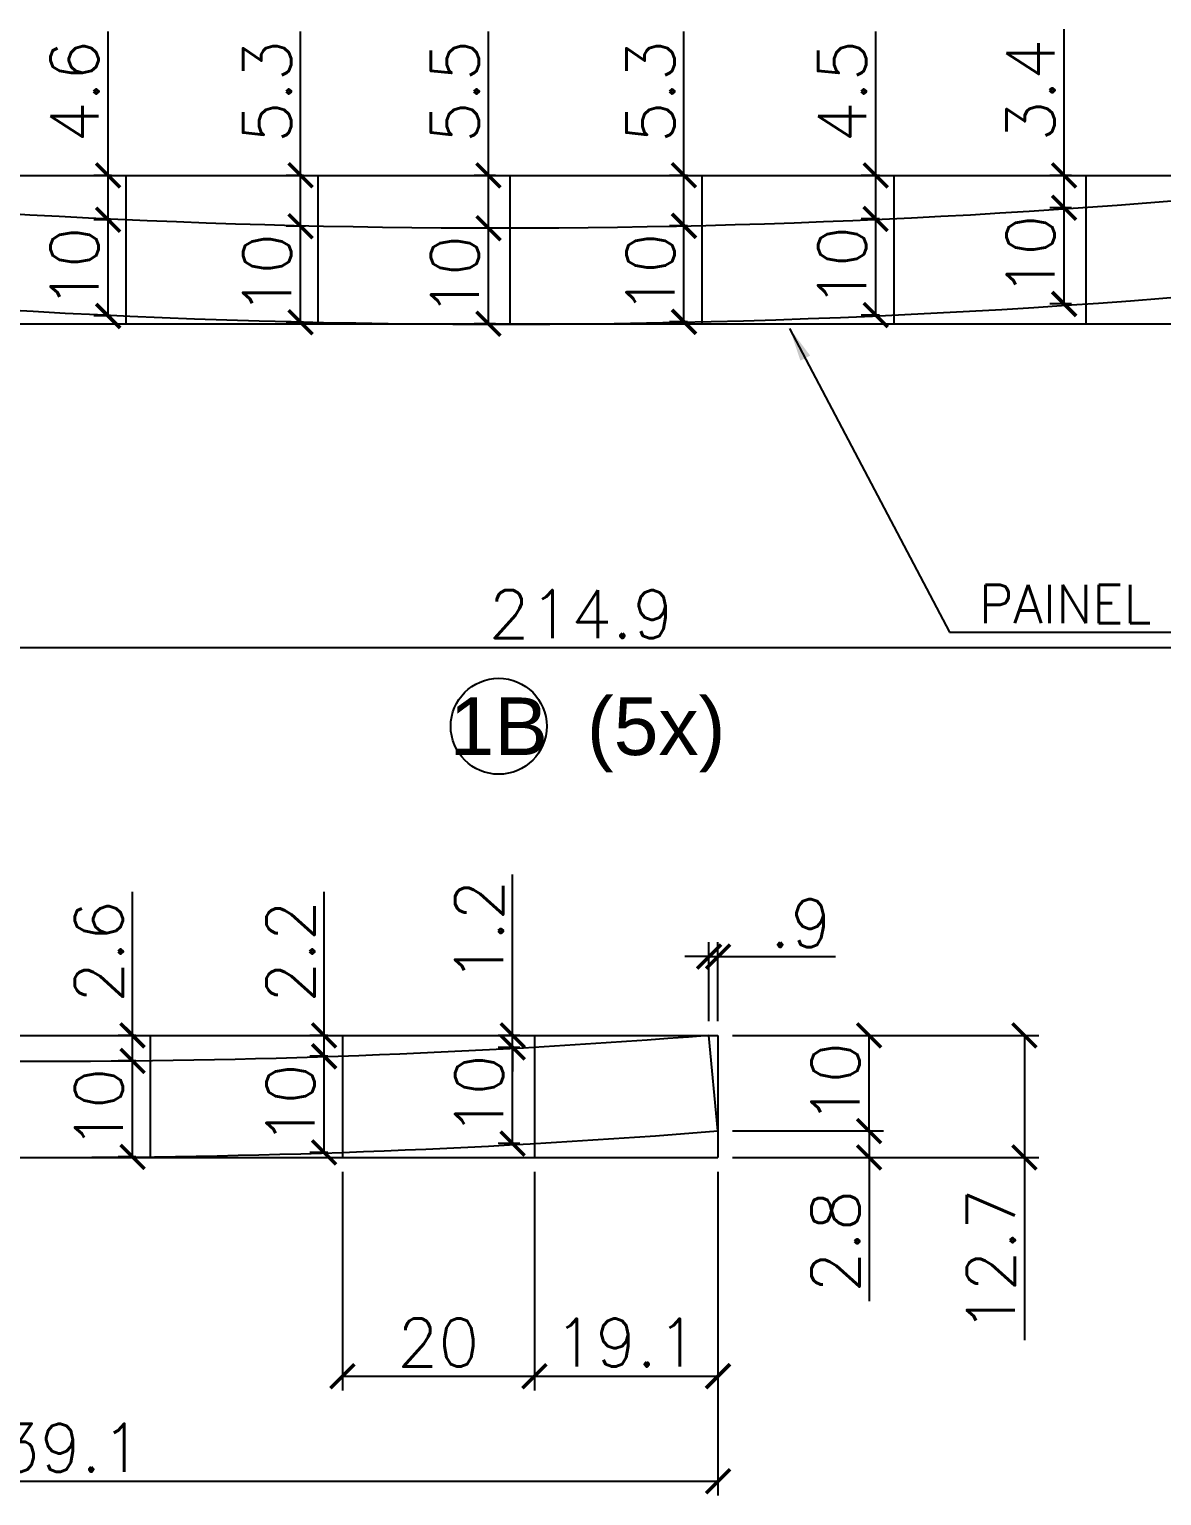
# Model space of a CAD drawing. Extents: x 3309 to 9563, y -2522 to 14608.
# Drawn here: x 3979.8 to 4215.7, y 5944.5 to 6250.1 of the extents above; entities that cross this region are included whole.
import ezdxf
from ezdxf.enums import TextEntityAlignment as Align

# ---------------------------------------------------------------- set-up
doc = ezdxf.new("R2010")
doc.units = 0
doc.header["$PDMODE"] = 35
doc.header["$PDSIZE"] = -10
doc.layers.add('COTA', color=241, linetype='Continuous')
doc.layers.add('Romaneio', color=10, linetype='Continuous')
doc.styles.add('ARIAL', font='arial.ttf')
doc.styles.add('COTA TECNICA', font='techl___.ttf', dxfattribs={"height": 10})
doc.styles.add('Romans', font='romans.shx')
doc.dimstyles.new('Cota Seção (2x)', dxfattribs={"dimtxt": 10, "dimasz": 5, "dimexe": 3, "dimexo": 3, "dimgap": 2, "dimtad": 3, "dimdec": 1, "dimlfac": 0.5, "dimzin": 12, "dimdsep": 46, "dimtxsty": 'Romans', "dimblk": 'ARCHTICK', "dimcen": 0, "dimclrd": 4, "dimclre": 4, "dimclrt": 1, "dimadec": 1, "dimazin": 3, "dimtfac": 1, "dimtdec": 1, "dimtmove": 0, "dimatfit": 3, "dimldrblk": 'OBLIQUE', "dimfxl": 1, "dimtolj": 1, "dimtzin": 12, "dimarcsym": 0})
doc.dimstyles.new('PAINEL', dxfattribs={"dimtxt": 10, "dimasz": 3, "dimexe": 3, "dimexo": 3, "dimgap": 3, "dimtad": 1, "dimdec": 1, "dimzin": 12, "dimdsep": 46, "dimtxsty": 'COTA TECNICA', "dimblk1": 'OBLIQUE', "dimblk2": 'OBLIQUE', "dimsah": 1, "dimcen": 0.9, "dimclrd": 4, "dimclre": 4, "dimclrt": 240, "dimadec": 1, "dimazin": 3, "dimtfac": 1, "dimtdec": 1, "dimtmove": 0, "dimatfit": 3, "dimfxl": 1, "dimtolj": 1, "dimtzin": 12, "dimarcsym": 0})

# ---------------------------------------------------------------- blocks, each defined once
blk = doc.blocks.new('_ArchTick')
at = {"color": 0, "linetype": 'ByBlock', "const_width": 0.15}
blk.add_lwpolyline([(-0.5, -0.5), (0.5, 0.5)], dxfattribs=at)
blk = doc.blocks.new('*D3242')
at = {"layer": 'COTA', "color": 4, "lineweight": -2, "transparency": 16777216}
for p, q in [((3879.93, 6185.71), (3879.93, 6118.23)), ((4309.65, 6185.71), (4309.65, 6118.23)), ((3879.93, 6121.23), (4309.65, 6121.23))]:
    blk.add_line(p, q, dxfattribs=at)
at = {"layer": 'Defpoints', "color": 0, "transparency": 16777216}
for p in [(3879.93, 6188.71), (4309.65, 6188.71), (4309.65, 6121.23)]:
    blk.add_point(p, dxfattribs=at)
at = {"layer": 'COTA', "color": 4, "lineweight": -2, "transparency": 16777216, "xscale": 5, "yscale": 5, "zscale": 5, "rotation": 180}
blk.add_blockref('_ArchTick', (3879.93, 6121.23), dxfattribs=at)
at = {"layer": 'COTA', "color": 4, "lineweight": -2, "transparency": 16777216, "xscale": 5, "yscale": 5, "zscale": 5}
blk.add_blockref('_ArchTick', (4309.65, 6121.23), dxfattribs=at)
at = {"layer": 'COTA', "color": 1, "transparency": 16777216, "insert": (4094.79, 6128.23), "char_height": 10, "attachment_point": 5, "style": 'Romans'}
blk.add_mtext('\\A1;214.9', dxfattribs=at)
blk = doc.blocks.new('_Oblique')
at = {"color": 0, "linetype": 'ByBlock', "lineweight": -2}
blk.add_line((-0.5, -0.5), (0.5, 0.5), dxfattribs=at)
blk = doc.blocks.new('*D3254')
at = {"layer": 'COTA', "color": 4, "lineweight": -2, "transparency": 16777216}
for p, q in [((3996.93, 6210.37), (3993.24, 6210.37)), ((3996.24, 6190.35), (3996.24, 6210.37)), ((3996.93, 6190.35), (3993.24, 6190.35))]:
    blk.add_line(p, q, dxfattribs=at)
at = {"layer": 'Defpoints', "color": 0, "transparency": 16777216}
for p in [(3996.24, 6210.37), (3999.93, 6210.37), (3999.93, 6190.35)]:
    blk.add_point(p, dxfattribs=at)
at = {"layer": 'COTA', "color": 4, "lineweight": -2, "transparency": 16777216, "xscale": 5, "yscale": 5, "zscale": 5}
for p, rotation in [((3996.24, 6210.37), 90), ((3996.24, 6190.35), 270)]:
    blk.add_blockref('_ArchTick', p, dxfattribs=dict(at, rotation=rotation))
at = {"layer": 'COTA', "color": 1, "transparency": 16777216, "insert": (3989.24, 6200.36), "char_height": 10, "attachment_point": 5, "rotation": 90, "style": 'Romans'}
blk.add_mtext('\\A1;10', dxfattribs=at)
blk = doc.blocks.new('*D3255')
at = {"layer": 'COTA', "color": 4, "lineweight": -2, "transparency": 16777216}
for p, q in [((3996.24, 6219.64), (3996.24, 6249.6)), ((3996.93, 6219.64), (3993.24, 6219.64)), ((3996.24, 6210.37), (3996.24, 6219.64)), ((3996.93, 6210.37), (3993.24, 6210.37))]:
    blk.add_line(p, q, dxfattribs=at)
at = {"layer": 'Defpoints', "color": 0, "transparency": 16777216}
for p in [(3996.24, 6219.64), (3999.93, 6219.64), (3999.93, 6210.37)]:
    blk.add_point(p, dxfattribs=at)
at = {"layer": 'COTA', "color": 4, "lineweight": -2, "transparency": 16777216, "xscale": 5, "yscale": 5, "zscale": 5}
for p, rotation in [((3996.24, 6219.64), 90), ((3996.24, 6210.37), 270)]:
    blk.add_blockref('_ArchTick', p, dxfattribs=dict(at, rotation=rotation))
at = {"layer": 'COTA', "color": 1, "transparency": 16777216, "insert": (3989.24, 6237.12), "char_height": 10, "attachment_point": 5, "rotation": 90, "style": 'Romans'}
blk.add_mtext('\\A1;4.6', dxfattribs=at)
blk = doc.blocks.new('*D3256')
at = {"layer": 'COTA', "color": 4, "lineweight": -2, "transparency": 16777216}
for p, q in [((4037.36, 6209.03), (4033.34, 6209.03)), ((4036.34, 6189.03), (4036.34, 6209.03)), ((4036.93, 6189.03), (4033.34, 6189.03))]:
    blk.add_line(p, q, dxfattribs=at)
at = {"layer": 'Defpoints', "color": 0, "transparency": 16777216}
for p in [(4036.34, 6209.03), (4040.36, 6209.03), (4039.93, 6189.03)]:
    blk.add_point(p, dxfattribs=at)
at = {"layer": 'COTA', "color": 4, "lineweight": -2, "transparency": 16777216, "xscale": 5, "yscale": 5, "zscale": 5}
for p, rotation in [((4036.34, 6209.03), 90), ((4036.34, 6189.03), 270)]:
    blk.add_blockref('_ArchTick', p, dxfattribs=dict(at, rotation=rotation))
at = {"layer": 'COTA', "color": 1, "transparency": 16777216, "insert": (4029.34, 6199.03), "char_height": 10, "attachment_point": 5, "rotation": 90, "style": 'Romans'}
blk.add_mtext('\\A1;10', dxfattribs=at)
blk = doc.blocks.new('*D3257')
at = {"layer": 'COTA', "color": 4, "lineweight": -2, "transparency": 16777216}
for p, q in [((4036.34, 6219.64), (4036.34, 6249.6)), ((4036.93, 6219.64), (4033.34, 6219.64)), ((4036.34, 6209.03), (4036.34, 6219.64)), ((4036.93, 6209.03), (4033.34, 6209.03))]:
    blk.add_line(p, q, dxfattribs=at)
at = {"layer": 'Defpoints', "color": 0, "transparency": 16777216}
for p in [(4036.34, 6219.64), (4039.93, 6219.64), (4039.93, 6209.03)]:
    blk.add_point(p, dxfattribs=at)
at = {"layer": 'COTA', "color": 4, "lineweight": -2, "transparency": 16777216, "xscale": 5, "yscale": 5, "zscale": 5}
for p, rotation in [((4036.34, 6219.64), 90), ((4036.34, 6209.03), 270)]:
    blk.add_blockref('_ArchTick', p, dxfattribs=dict(at, rotation=rotation))
at = {"layer": 'COTA', "color": 1, "transparency": 16777216, "insert": (4029.34, 6237.12), "char_height": 10, "attachment_point": 5, "rotation": 90, "style": 'Romans'}
blk.add_mtext('\\A1;5.3', dxfattribs=at)
blk = doc.blocks.new('*D3258')
at = {"layer": 'COTA', "color": 4, "lineweight": -2, "transparency": 16777216}
for p, q in [((4076.93, 6208.63), (4072.47, 6208.63)), ((4075.47, 6188.71), (4075.47, 6208.63)), ((4076.93, 6188.71), (4072.47, 6188.71))]:
    blk.add_line(p, q, dxfattribs=at)
at = {"layer": 'Defpoints', "color": 0, "transparency": 16777216}
for p in [(4075.47, 6208.63), (4079.93, 6208.63), (4079.93, 6188.71)]:
    blk.add_point(p, dxfattribs=at)
at = {"layer": 'COTA', "color": 4, "lineweight": -2, "transparency": 16777216, "xscale": 5, "yscale": 5, "zscale": 5}
for p, rotation in [((4075.47, 6208.63), 90), ((4075.47, 6188.71), 270)]:
    blk.add_blockref('_ArchTick', p, dxfattribs=dict(at, rotation=rotation))
at = {"layer": 'COTA', "color": 1, "transparency": 16777216, "insert": (4068.47, 6198.67), "char_height": 10, "attachment_point": 5, "rotation": 90, "style": 'Romans'}
blk.add_mtext('\\A1;10', dxfattribs=at)
blk = doc.blocks.new('*D3259')
at = {"layer": 'COTA', "color": 4, "lineweight": -2, "transparency": 16777216}
for p, q in [((4075.47, 6219.64), (4075.47, 6249.6)), ((4076.93, 6219.64), (4072.47, 6219.64)), ((4075.47, 6208.63), (4075.47, 6219.64)), ((4076.93, 6208.63), (4072.47, 6208.63))]:
    blk.add_line(p, q, dxfattribs=at)
at = {"layer": 'Defpoints', "color": 0, "transparency": 16777216}
for p in [(4075.47, 6219.64), (4079.93, 6219.64), (4079.93, 6208.63)]:
    blk.add_point(p, dxfattribs=at)
at = {"layer": 'COTA', "color": 4, "lineweight": -2, "transparency": 16777216, "xscale": 5, "yscale": 5, "zscale": 5}
for p, rotation in [((4075.47, 6219.64), 90), ((4075.47, 6208.63), 270)]:
    blk.add_blockref('_ArchTick', p, dxfattribs=dict(at, rotation=rotation))
at = {"layer": 'COTA', "color": 1, "transparency": 16777216, "insert": (4068.47, 6237.12), "char_height": 10, "attachment_point": 5, "rotation": 90, "style": 'Romans'}
blk.add_mtext('\\A1;5.5', dxfattribs=at)
blk = doc.blocks.new('*D3260')
at = {"layer": 'COTA', "color": 4, "lineweight": -2, "transparency": 16777216}
for p, q in [((4116.93, 6209.13), (4113.19, 6209.13)), ((4116.19, 6189.13), (4116.19, 6209.13)), ((4116.93, 6189.13), (4113.19, 6189.13))]:
    blk.add_line(p, q, dxfattribs=at)
at = {"layer": 'Defpoints', "color": 0, "transparency": 16777216}
for p in [(4116.19, 6209.13), (4119.93, 6209.13), (4119.93, 6189.13)]:
    blk.add_point(p, dxfattribs=at)
at = {"layer": 'COTA', "color": 4, "lineweight": -2, "transparency": 16777216, "xscale": 5, "yscale": 5, "zscale": 5}
for p, rotation in [((4116.19, 6209.13), 90), ((4116.19, 6189.13), 270)]:
    blk.add_blockref('_ArchTick', p, dxfattribs=dict(at, rotation=rotation))
at = {"layer": 'COTA', "color": 1, "transparency": 16777216, "insert": (4109.19, 6199.13), "char_height": 10, "attachment_point": 5, "rotation": 90, "style": 'Romans'}
blk.add_mtext('\\A1;10', dxfattribs=at)
blk = doc.blocks.new('*D3261')
at = {"layer": 'COTA', "color": 4, "lineweight": -2, "transparency": 16777216}
for p, q in [((4116.19, 6219.64), (4116.19, 6249.6)), ((4116.93, 6219.64), (4113.19, 6219.64)), ((4116.19, 6209.13), (4116.19, 6219.64)), ((4116.93, 6209.13), (4113.19, 6209.13))]:
    blk.add_line(p, q, dxfattribs=at)
at = {"layer": 'Defpoints', "color": 0, "transparency": 16777216}
for p in [(4116.19, 6219.64), (4119.93, 6219.64), (4119.93, 6209.13)]:
    blk.add_point(p, dxfattribs=at)
at = {"layer": 'COTA', "color": 4, "lineweight": -2, "transparency": 16777216, "xscale": 5, "yscale": 5, "zscale": 5}
for p, rotation in [((4116.19, 6219.64), 90), ((4116.19, 6209.13), 270)]:
    blk.add_blockref('_ArchTick', p, dxfattribs=dict(at, rotation=rotation))
at = {"layer": 'COTA', "color": 1, "transparency": 16777216, "insert": (4109.19, 6237.12), "char_height": 10, "attachment_point": 5, "rotation": 90, "style": 'Romans'}
blk.add_mtext('\\A1;5.3', dxfattribs=at)
blk = doc.blocks.new('*D3262')
at = {"layer": 'COTA', "color": 4, "lineweight": -2, "transparency": 16777216}
for p, q in [((4156.93, 6210.56), (4153.13, 6210.56)), ((4156.13, 6190.54), (4156.13, 6210.56)), ((4156.93, 6190.54), (4153.13, 6190.54))]:
    blk.add_line(p, q, dxfattribs=at)
at = {"layer": 'Defpoints', "color": 0, "transparency": 16777216}
for p in [(4156.13, 6210.56), (4159.93, 6210.56), (4159.93, 6190.54)]:
    blk.add_point(p, dxfattribs=at)
at = {"layer": 'COTA', "color": 4, "lineweight": -2, "transparency": 16777216, "xscale": 5, "yscale": 5, "zscale": 5}
for p, rotation in [((4156.13, 6210.56), 90), ((4156.13, 6190.54), 270)]:
    blk.add_blockref('_ArchTick', p, dxfattribs=dict(at, rotation=rotation))
at = {"layer": 'COTA', "color": 1, "transparency": 16777216, "insert": (4149.13, 6200.55), "char_height": 10, "attachment_point": 5, "rotation": 90, "style": 'Romans'}
blk.add_mtext('\\A1;10', dxfattribs=at)
blk = doc.blocks.new('*D3263')
at = {"layer": 'COTA', "color": 4, "lineweight": -2, "transparency": 16777216}
for p, q in [((4156.13, 6219.64), (4156.13, 6249.6)), ((4156.93, 6219.64), (4153.13, 6219.64)), ((4156.13, 6210.56), (4156.13, 6219.64)), ((4156.93, 6210.56), (4153.13, 6210.56))]:
    blk.add_line(p, q, dxfattribs=at)
at = {"layer": 'Defpoints', "color": 0, "transparency": 16777216}
for p in [(4156.13, 6219.64), (4159.93, 6219.64), (4159.93, 6210.56)]:
    blk.add_point(p, dxfattribs=at)
at = {"layer": 'COTA', "color": 4, "lineweight": -2, "transparency": 16777216, "xscale": 5, "yscale": 5, "zscale": 5}
for p, rotation in [((4156.13, 6219.64), 90), ((4156.13, 6210.56), 270)]:
    blk.add_blockref('_ArchTick', p, dxfattribs=dict(at, rotation=rotation))
at = {"layer": 'COTA', "color": 1, "transparency": 16777216, "insert": (4149.13, 6237.12), "char_height": 10, "attachment_point": 5, "rotation": 90, "style": 'Romans'}
blk.add_mtext('\\A1;4.5', dxfattribs=at)
blk = doc.blocks.new('*D3264')
at = {"layer": 'COTA', "color": 4, "lineweight": -2, "transparency": 16777216}
for p, q in [((4196.93, 6212.9), (4192.38, 6212.9)), ((4195.38, 6192.85), (4195.38, 6212.9)), ((4196.93, 6192.85), (4192.38, 6192.85))]:
    blk.add_line(p, q, dxfattribs=at)
at = {"layer": 'Defpoints', "color": 0, "transparency": 16777216}
for p in [(4195.38, 6212.9), (4199.93, 6212.9), (4199.93, 6192.85)]:
    blk.add_point(p, dxfattribs=at)
at = {"layer": 'COTA', "color": 4, "lineweight": -2, "transparency": 16777216, "xscale": 5, "yscale": 5, "zscale": 5}
for p, rotation in [((4195.38, 6212.9), 90), ((4195.38, 6192.85), 270)]:
    blk.add_blockref('_ArchTick', p, dxfattribs=dict(at, rotation=rotation))
at = {"layer": 'COTA', "color": 1, "transparency": 16777216, "insert": (4188.38, 6202.88), "char_height": 10, "attachment_point": 5, "rotation": 90, "style": 'Romans'}
blk.add_mtext('\\A1;10', dxfattribs=at)
blk = doc.blocks.new('*D3265')
at = {"layer": 'COTA', "color": 4, "lineweight": -2, "transparency": 16777216}
for p, q in [((4195.38, 6219.64), (4195.38, 6250.07)), ((4196.93, 6219.64), (4192.38, 6219.64)), ((4195.38, 6212.9), (4195.38, 6219.64)), ((4196.93, 6212.9), (4192.38, 6212.9))]:
    blk.add_line(p, q, dxfattribs=at)
at = {"layer": 'Defpoints', "color": 0, "transparency": 16777216}
for p in [(4195.38, 6219.64), (4199.93, 6219.64), (4199.93, 6212.9)]:
    blk.add_point(p, dxfattribs=at)
at = {"layer": 'COTA', "color": 4, "lineweight": -2, "transparency": 16777216, "xscale": 5, "yscale": 5, "zscale": 5}
for p, rotation in [((4195.38, 6219.64), 90), ((4195.38, 6212.9), 270)]:
    blk.add_blockref('_ArchTick', p, dxfattribs=dict(at, rotation=rotation))
at = {"layer": 'COTA', "color": 1, "transparency": 16777216, "insert": (4188.38, 6237.36), "char_height": 10, "attachment_point": 5, "rotation": 90, "style": 'Romans'}
blk.add_mtext('\\A1;3.4', dxfattribs=at)
blk = doc.blocks.new('*D3318')
at = {"layer": 'COTA', "color": 4, "lineweight": -2, "transparency": 16777216}
for p, q in [((3845.03, 6012.01), (3845.03, 5944.53)), ((4123.28, 6012.01), (4123.28, 5944.53)), ((3845.03, 5947.53), (4123.28, 5947.53))]:
    blk.add_line(p, q, dxfattribs=at)
at = {"layer": 'Defpoints', "color": 0, "transparency": 16777216}
for p in [(3845.03, 6015.01), (4123.28, 6015.01), (4123.28, 5947.53)]:
    blk.add_point(p, dxfattribs=at)
at = {"layer": 'COTA', "color": 4, "lineweight": -2, "transparency": 16777216, "xscale": 5, "yscale": 5, "zscale": 5, "rotation": 180}
blk.add_blockref('_ArchTick', (3845.03, 5947.53), dxfattribs=at)
at = {"layer": 'COTA', "color": 4, "lineweight": -2, "transparency": 16777216, "xscale": 5, "yscale": 5, "zscale": 5}
blk.add_blockref('_ArchTick', (4123.28, 5947.53), dxfattribs=at)
at = {"layer": 'COTA', "color": 1, "transparency": 16777216, "insert": (3984.16, 5954.53), "char_height": 10, "attachment_point": 5, "style": 'Romans'}
blk.add_mtext('\\A1;139.1', dxfattribs=at)
blk = doc.blocks.new('*D3321')
at = {"layer": 'COTA', "color": 4, "lineweight": -2, "transparency": 16777216}
for p, q in [((4045.03, 6012.01), (4045.03, 5966.42)), ((4085.03, 6012.01), (4085.03, 5966.42)), ((4045.03, 5969.42), (4085.03, 5969.42))]:
    blk.add_line(p, q, dxfattribs=at)
at = {"layer": 'Defpoints', "color": 0, "transparency": 16777216}
for p in [(4045.03, 6015.01), (4085.03, 6015.01), (4085.03, 5969.42)]:
    blk.add_point(p, dxfattribs=at)
at = {"layer": 'COTA', "color": 4, "lineweight": -2, "transparency": 16777216, "xscale": 5, "yscale": 5, "zscale": 5, "rotation": 180}
blk.add_blockref('_ArchTick', (4045.03, 5969.42), dxfattribs=at)
at = {"layer": 'COTA', "color": 4, "lineweight": -2, "transparency": 16777216, "xscale": 5, "yscale": 5, "zscale": 5}
blk.add_blockref('_ArchTick', (4085.03, 5969.42), dxfattribs=at)
at = {"layer": 'COTA', "color": 1, "transparency": 16777216, "insert": (4065.03, 5976.42), "char_height": 10, "attachment_point": 5, "style": 'Romans'}
blk.add_mtext('\\A1;20', dxfattribs=at)
blk = doc.blocks.new('*D3322')
at = {"layer": 'COTA', "color": 4, "lineweight": -2, "transparency": 16777216}
for p, q in [((4085.03, 6012.01), (4085.03, 5966.42)), ((4123.28, 6012.01), (4123.28, 5966.42)), ((4085.03, 5969.42), (4123.28, 5969.42))]:
    blk.add_line(p, q, dxfattribs=at)
at = {"layer": 'Defpoints', "color": 0, "transparency": 16777216}
for p in [(4085.03, 6015.01), (4123.28, 6015.01), (4123.28, 5969.42)]:
    blk.add_point(p, dxfattribs=at)
at = {"layer": 'COTA', "color": 4, "lineweight": -2, "transparency": 16777216, "xscale": 5, "yscale": 5, "zscale": 5, "rotation": 180}
blk.add_blockref('_ArchTick', (4085.03, 5969.42), dxfattribs=at)
at = {"layer": 'COTA', "color": 4, "lineweight": -2, "transparency": 16777216, "xscale": 5, "yscale": 5, "zscale": 5}
blk.add_blockref('_ArchTick', (4123.28, 5969.42), dxfattribs=at)
at = {"layer": 'COTA', "color": 1, "transparency": 16777216, "insert": (4104.16, 5976.42), "char_height": 10, "attachment_point": 5, "style": 'Romans'}
blk.add_mtext('\\A1;19.1', dxfattribs=at)
blk = doc.blocks.new('*D3323')
at = {"layer": 'COTA', "color": 4, "lineweight": -2, "transparency": 16777216}
for p, q in [((4126.28, 6020.52), (4157.75, 6020.52)), ((4154.75, 6020.52), (4154.75, 6015.01)), ((4126.28, 6015.01), (4157.75, 6015.01)), ((4154.75, 6015.01), (4154.75, 5985.06))]:
    blk.add_line(p, q, dxfattribs=at)
at = {"layer": 'Defpoints', "color": 0, "transparency": 16777216}
for p in [(4123.28, 6020.52), (4123.28, 6015.01), (4154.75, 6015.01)]:
    blk.add_point(p, dxfattribs=at)
at = {"layer": 'COTA', "color": 4, "lineweight": -2, "transparency": 16777216, "xscale": 5, "yscale": 5, "zscale": 5}
for p, rotation in [((4154.75, 6020.52), 90), ((4154.75, 6015.01), 270)]:
    blk.add_blockref('_ArchTick', p, dxfattribs=dict(at, rotation=rotation))
at = {"layer": 'COTA', "color": 1, "transparency": 16777216, "insert": (4147.75, 5997.53), "char_height": 10, "attachment_point": 5, "rotation": 90, "style": 'Romans'}
blk.add_mtext('\\A1;2.8', dxfattribs=at)
blk = doc.blocks.new('*D3324')
at = {"layer": 'COTA', "color": 4, "lineweight": -2, "transparency": 16777216}
for p, q in [((4126.28, 6040.43), (4157.75, 6040.43)), ((4154.75, 6020.52), (4154.75, 6040.43)), ((4126.28, 6020.52), (4157.75, 6020.52))]:
    blk.add_line(p, q, dxfattribs=at)
at = {"layer": 'Defpoints', "color": 0, "transparency": 16777216}
for p in [(4123.28, 6040.43), (4154.75, 6040.43), (4123.28, 6020.52)]:
    blk.add_point(p, dxfattribs=at)
at = {"layer": 'COTA', "color": 4, "lineweight": -2, "transparency": 16777216, "xscale": 5, "yscale": 5, "zscale": 5}
for p, rotation in [((4154.75, 6040.43), 90), ((4154.75, 6020.52), 270)]:
    blk.add_blockref('_ArchTick', p, dxfattribs=dict(at, rotation=rotation))
at = {"layer": 'COTA', "color": 1, "transparency": 16777216, "insert": (4147.75, 6030.47), "char_height": 10, "attachment_point": 5, "rotation": 90, "style": 'Romans'}
blk.add_mtext('\\A1;10', dxfattribs=at)
blk = doc.blocks.new('*D3325')
at = {"layer": 'COTA', "color": 4, "lineweight": -2, "transparency": 16777216}
for p, q in [((4126.28, 6040.43), (4190.12, 6040.43)), ((4187.12, 6040.43), (4187.12, 6015.01)), ((4126.28, 6015.01), (4190.12, 6015.01)), ((4187.12, 6015.01), (4187.12, 5976.96))]:
    blk.add_line(p, q, dxfattribs=at)
at = {"layer": 'Defpoints', "color": 0, "transparency": 16777216}
for p in [(4123.28, 6040.43), (4123.28, 6015.01), (4187.12, 6015.01)]:
    blk.add_point(p, dxfattribs=at)
at = {"layer": 'COTA', "color": 4, "lineweight": -2, "transparency": 16777216, "xscale": 5, "yscale": 5, "zscale": 5}
for p, rotation in [((4187.12, 6040.43), 90), ((4187.12, 6015.01), 270)]:
    blk.add_blockref('_ArchTick', p, dxfattribs=dict(at, rotation=rotation))
at = {"layer": 'COTA', "color": 1, "transparency": 16777216, "insert": (4180.12, 5993.48), "char_height": 10, "attachment_point": 5, "rotation": 90, "style": 'Romans'}
blk.add_mtext('\\A1;12.7', dxfattribs=at)
blk = doc.blocks.new('*D3329')
at = {"layer": 'COTA', "color": 4, "lineweight": -2, "transparency": 16777216}
for p, q in [((4121.4, 6043.43), (4121.4, 6059.85)), ((4123.28, 6043.43), (4123.28, 6059.85)), ((4121.4, 6056.85), (4116.4, 6056.85)), ((4121.4, 6056.85), (4123.28, 6056.85)), ((4123.28, 6056.85), (4147.76, 6056.85))]:
    blk.add_line(p, q, dxfattribs=at)
at = {"layer": 'Defpoints', "color": 0, "transparency": 16777216}
for p in [(4123.28, 6056.85), (4121.4, 6040.43), (4123.28, 6040.43)]:
    blk.add_point(p, dxfattribs=at)
at = {"layer": 'COTA', "color": 4, "lineweight": -2, "transparency": 16777216, "xscale": 5, "yscale": 5, "zscale": 5}
blk.add_blockref('_ArchTick', (4121.4, 6056.85), dxfattribs=at)
at = {"layer": 'COTA', "color": 4, "lineweight": -2, "transparency": 16777216, "xscale": 5, "yscale": 5, "zscale": 5, "rotation": 180}
blk.add_blockref('_ArchTick', (4123.28, 6056.85), dxfattribs=at)
at = {"layer": 'COTA', "color": 1, "transparency": 16777216, "insert": (4140.52, 6063.85), "char_height": 10, "attachment_point": 5, "style": 'Romans'}
blk.add_mtext('\\A1;.9', dxfattribs=at)
blk = doc.blocks.new('*D3336')
at = {"layer": 'COTA', "color": 4, "lineweight": -2, "transparency": 16777216}
for p, q in [((4002.03, 6035.14), (3998.33, 6035.14)), ((4001.33, 6015.13), (4001.33, 6035.14)), ((4002.03, 6015.13), (3998.33, 6015.13))]:
    blk.add_line(p, q, dxfattribs=at)
at = {"layer": 'Defpoints', "color": 0, "transparency": 16777216}
for p in [(4001.33, 6035.14), (4005.03, 6035.14), (4005.03, 6015.13)]:
    blk.add_point(p, dxfattribs=at)
at = {"layer": 'COTA', "color": 4, "lineweight": -2, "transparency": 16777216, "xscale": 5, "yscale": 5, "zscale": 5}
for p, rotation in [((4001.33, 6035.14), 90), ((4001.33, 6015.13), 270)]:
    blk.add_blockref('_ArchTick', p, dxfattribs=dict(at, rotation=rotation))
at = {"layer": 'COTA', "color": 1, "transparency": 16777216, "insert": (3994.33, 6025.13), "char_height": 10, "attachment_point": 5, "rotation": 90, "style": 'Romans'}
blk.add_mtext('\\A1;10', dxfattribs=at)
blk = doc.blocks.new('*D3337')
at = {"layer": 'COTA', "color": 4, "lineweight": -2, "transparency": 16777216}
for p, q in [((4001.33, 6040.43), (4001.33, 6070.38)), ((4002.03, 6040.43), (3998.33, 6040.43)), ((4001.33, 6035.14), (4001.33, 6040.43)), ((4002.03, 6035.14), (3998.33, 6035.14))]:
    blk.add_line(p, q, dxfattribs=at)
at = {"layer": 'Defpoints', "color": 0, "transparency": 16777216}
for p in [(4001.33, 6040.43), (4005.03, 6040.43), (4005.03, 6035.14)]:
    blk.add_point(p, dxfattribs=at)
at = {"layer": 'COTA', "color": 4, "lineweight": -2, "transparency": 16777216, "xscale": 5, "yscale": 5, "zscale": 5}
for p, rotation in [((4001.33, 6040.43), 90), ((4001.33, 6035.14), 270)]:
    blk.add_blockref('_ArchTick', p, dxfattribs=dict(at, rotation=rotation))
at = {"layer": 'COTA', "color": 1, "transparency": 16777216, "insert": (3994.33, 6057.91), "char_height": 10, "attachment_point": 5, "rotation": 90, "style": 'Romans'}
blk.add_mtext('\\A1;2.6', dxfattribs=at)
blk = doc.blocks.new('*D3338')
at = {"layer": 'COTA', "color": 4, "lineweight": -2, "transparency": 16777216}
for p, q in [((4042.03, 6036.08), (4038.23, 6036.08)), ((4041.23, 6016.06), (4041.23, 6036.08)), ((4042.03, 6016.06), (4038.23, 6016.06))]:
    blk.add_line(p, q, dxfattribs=at)
at = {"layer": 'Defpoints', "color": 0, "transparency": 16777216}
for p in [(4041.23, 6036.08), (4045.03, 6036.08), (4045.03, 6016.06)]:
    blk.add_point(p, dxfattribs=at)
at = {"layer": 'COTA', "color": 4, "lineweight": -2, "transparency": 16777216, "xscale": 5, "yscale": 5, "zscale": 5}
for p, rotation in [((4041.23, 6036.08), 90), ((4041.23, 6016.06), 270)]:
    blk.add_blockref('_ArchTick', p, dxfattribs=dict(at, rotation=rotation))
at = {"layer": 'COTA', "color": 1, "transparency": 16777216, "insert": (4034.23, 6026.07), "char_height": 10, "attachment_point": 5, "rotation": 90, "style": 'Romans'}
blk.add_mtext('\\A1;10', dxfattribs=at)
blk = doc.blocks.new('*D3339')
at = {"layer": 'COTA', "color": 4, "lineweight": -2, "transparency": 16777216}
for p, q in [((4041.23, 6040.43), (4041.23, 6070.38)), ((4042.03, 6040.43), (4038.23, 6040.43)), ((4041.23, 6036.08), (4041.23, 6040.43)), ((4042.03, 6036.08), (4038.23, 6036.08))]:
    blk.add_line(p, q, dxfattribs=at)
at = {"layer": 'Defpoints', "color": 0, "transparency": 16777216}
for p in [(4041.23, 6040.43), (4045.03, 6040.43), (4045.03, 6036.08)]:
    blk.add_point(p, dxfattribs=at)
at = {"layer": 'COTA', "color": 4, "lineweight": -2, "transparency": 16777216, "xscale": 5, "yscale": 5, "zscale": 5}
for p, rotation in [((4041.23, 6040.43), 90), ((4041.23, 6036.08), 270)]:
    blk.add_blockref('_ArchTick', p, dxfattribs=dict(at, rotation=rotation))
at = {"layer": 'COTA', "color": 1, "transparency": 16777216, "insert": (4034.23, 6057.91), "char_height": 10, "attachment_point": 5, "rotation": 90, "style": 'Romans'}
blk.add_mtext('\\A1;2.2', dxfattribs=at)
blk = doc.blocks.new('*D3340')
at = {"layer": 'COTA', "color": 4, "lineweight": -2, "transparency": 16777216}
for p, q in [((4082.03, 6037.94), (4077.51, 6037.94)), ((4080.51, 6017.9), (4080.51, 6037.94)), ((4082.03, 6017.9), (4077.51, 6017.9))]:
    blk.add_line(p, q, dxfattribs=at)
at = {"layer": 'Defpoints', "color": 0, "transparency": 16777216}
for p in [(4080.51, 6037.94), (4085.03, 6037.94), (4085.03, 6017.9)]:
    blk.add_point(p, dxfattribs=at)
at = {"layer": 'COTA', "color": 4, "lineweight": -2, "transparency": 16777216, "xscale": 5, "yscale": 5, "zscale": 5}
for p, rotation in [((4080.51, 6037.94), 90), ((4080.51, 6017.9), 270)]:
    blk.add_blockref('_ArchTick', p, dxfattribs=dict(at, rotation=rotation))
at = {"layer": 'COTA', "color": 1, "transparency": 16777216, "insert": (4073.51, 6027.92), "char_height": 10, "attachment_point": 5, "rotation": 90, "style": 'Romans'}
blk.add_mtext('\\A1;10', dxfattribs=at)
blk = doc.blocks.new('*D3341')
at = {"layer": 'COTA', "color": 4, "lineweight": -2, "transparency": 16777216}
for p, q in [((4080.51, 6040.43), (4080.51, 6073.95)), ((4082.03, 6040.43), (4077.51, 6040.43)), ((4082.03, 6037.94), (4077.51, 6037.94)), ((4080.51, 6037.94), (4080.51, 6040.43)), ((4080.51, 6037.94), (4080.51, 6032.94))]:
    blk.add_line(p, q, dxfattribs=at)
at = {"layer": 'Defpoints', "color": 0, "transparency": 16777216}
for p in [(4080.51, 6040.43), (4085.03, 6040.43), (4085.03, 6037.94)]:
    blk.add_point(p, dxfattribs=at)
at = {"layer": 'COTA', "color": 4, "lineweight": -2, "transparency": 16777216, "xscale": 5, "yscale": 5, "zscale": 5}
for p, rotation in [((4080.51, 6040.43), 270), ((4080.51, 6037.94), 90)]:
    blk.add_blockref('_ArchTick', p, dxfattribs=dict(at, rotation=rotation))
at = {"layer": 'COTA', "color": 1, "transparency": 16777216, "insert": (4073.51, 6062.19), "char_height": 10, "attachment_point": 5, "rotation": 90, "style": 'Romans'}
blk.add_mtext('\\A1;1.2', dxfattribs=at)

msp = doc.modelspace()

# ---------------------------------------------------------------- linework, layer by layer
at = {"linetype": 'Continuous'}
for points in [[(4309.73, 6203.93), (4273.58, 6219.64, -0.056292), (3882.18, 6219.64), (3879.93, 6199.77, 0.061149)], [(3846.6, 6040.43), (3845.03, 6020.49, 0.039501), (4123.28, 6020.52), (4121.4, 6040.43, -0.039457)]]:
    msp.add_lwpolyline(points, format="xyb", close=True, dxfattribs=at)
at = {"layer": 'COTA'}
for p, q in [((3879.93, 6219.64), (4309.73, 6219.64)), ((3999.93, 6219.64), (3999.93, 6188.71)), ((4039.93, 6219.64), (4039.93, 6188.71)), ((4079.93, 6219.64), (4079.93, 6188.63)), ((4119.93, 6219.64), (4119.93, 6188.71)), ((4159.93, 6219.64), (4159.93, 6188.71)), ((4199.93, 6219.64), (4199.93, 6188.71)), ((3879.93, 6188.71), (4309.73, 6188.71)), ((3845.03, 6040.43), (4123.28, 6040.43)), ((4005.03, 6040.43), (4005.03, 6015.01)), ((4045.03, 6040.43), (4045.03, 6015.01)), ((4085.03, 6040.43), (4085.03, 6015.01)), ((4123.28, 6040.43), (4123.28, 6015.01)), ((3845.03, 6015.01), (4123.28, 6015.01))]:
    msp.add_line(p, q, dxfattribs=at)
at = {"layer": 'Romaneio', "color": 1, "linetype": 'ByBlock'}
msp.add_circle((4077.61, 6104.85), 10, dxfattribs=at)

# ---------------------------------------------------------------- texts
at = {"color": 240, "insert": (4213.6, 6126.33), "char_height": 8, "attachment_point": 9, "style": 'Romans'}
msp.add_mtext('\\A1;PAINEL', dxfattribs=at)
at = {"layer": 'Romaneio', "color": 255, "linetype": 'ByBlock', "style": 'ARIAL'}
for s, p in [('(5x)', (4110.4, 6104.85)), ('1B', (4077.61, 6104.85))]:
    msp.add_text(s, height=12, dxfattribs=at).set_placement(p, align=Align.MIDDLE_CENTER)

# ---------------------------------------------------------------- dimensions: what is measured, and where the dimension line sits
at = {"layer": 'COTA'}
for base, p1, p2, picture, middle in [((3996.24, 6219.64), (3999.93, 6210.37), (3999.93, 6219.64), '*D3255', (3989.24, 6237.12)), ((4036.34, 6219.64), (4039.93, 6209.03), (4039.93, 6219.64), '*D3257', (4029.34, 6237.12)), ((4075.47, 6219.64), (4079.93, 6208.63), (4079.93, 6219.64), '*D3259', (4068.47, 6237.12)), ((4116.19, 6219.64), (4119.93, 6209.13), (4119.93, 6219.64), '*D3261', (4109.19, 6237.12)), ((4156.13, 6219.64), (4159.93, 6210.56), (4159.93, 6219.64), '*D3263', (4149.13, 6237.12)), ((4195.38, 6219.64), (4199.93, 6212.9), (4199.93, 6219.64), '*D3265', (4188.38, 6237.36)), ((4195.38, 6212.9), (4199.93, 6192.85), (4199.93, 6212.9), '*D3264', (4188.38, 6202.88)), ((3996.24, 6210.37), (3999.93, 6190.35), (3999.93, 6210.37), '*D3254', (3989.24, 6200.36)), ((4036.34, 6209.03), (4039.93, 6189.03), (4040.36, 6209.03), '*D3256', (4029.34, 6199.03)), ((4116.19, 6209.13), (4119.93, 6189.13), (4119.93, 6209.13), '*D3260', (4109.19, 6199.13)), ((4156.13, 6210.56), (4159.93, 6190.54), (4159.93, 6210.56), '*D3262', (4149.13, 6200.55)), ((4075.47, 6208.63), (4079.93, 6188.71), (4079.93, 6208.63), '*D3258', (4068.47, 6198.67)), ((4080.51, 6040.43), (4085.03, 6037.94), (4085.03, 6040.43), '*D3341', (4073.51, 6062.19)), ((4001.33, 6040.43), (4005.03, 6035.14), (4005.03, 6040.43), '*D3337', (3994.33, 6057.91)), ((4041.23, 6040.43), (4045.03, 6036.08), (4045.03, 6040.43), '*D3339', (4034.23, 6057.91)), ((4080.51, 6037.94), (4085.03, 6017.9), (4085.03, 6037.94), '*D3340', (4073.51, 6027.92)), ((4154.75, 6040.43), (4123.28, 6020.52), (4123.28, 6040.43), '*D3324', (4147.75, 6030.47)), ((4187.12, 6015.01), (4123.28, 6040.43), (4123.28, 6015.01), '*D3325', (4180.12, 5993.48)), ((4001.33, 6035.14), (4005.03, 6015.13), (4005.03, 6035.14), '*D3336', (3994.33, 6025.13)), ((4041.23, 6036.08), (4045.03, 6016.06), (4045.03, 6036.08), '*D3338', (4034.23, 6026.07)), ((4154.75, 6015.01), (4123.28, 6020.52), (4123.28, 6015.01), '*D3323', (4147.75, 5997.53))]:
    dim = msp.add_linear_dim(base=base, p1=p1, p2=p2, angle=90, dimstyle='Cota Seção (2x)', dxfattribs=at)
    dim.commit()
    dim.dimension.update_dxf_attribs({"geometry": picture, "text_midpoint": middle})
for base, p1, p2, picture, middle in [((4309.65, 6121.23), (3879.93, 6188.71), (4309.65, 6188.71), '*D3242', (4094.79, 6128.23)), ((4123.28, 6056.85), (4121.4, 6040.43), (4123.28, 6040.43), '*D3329', (4140.52, 6063.85)), ((4123.28, 5947.53), (3845.03, 6015.01), (4123.28, 6015.01), '*D3318', (3984.16, 5954.53)), ((4085.03, 5969.42), (4045.03, 6015.01), (4085.03, 6015.01), '*D3321', (4065.03, 5976.42))]:
    dim = msp.add_linear_dim(base=base, p1=p1, p2=p2, dimstyle='Cota Seção (2x)', dxfattribs=at)
    dim.commit()
    dim.dimension.update_dxf_attribs({"geometry": picture, "text_midpoint": middle})
dim = msp.add_linear_dim(base=(4123.28, 5969.42), p1=(4085.03, 6015.01), p2=(4123.28, 6015.01), dimstyle='Cota Seção (2x)', override={"dimtmove": 1}, dxfattribs=at)
dim.commit()
dim.dimension.update_dxf_attribs({"geometry": '*D3322', "text_midpoint": (4104.16, 5976.42)})

# ---------------------------------------------------------------- leaders
at = {"annotation_type": 0, "has_hookline": 1, "hookline_direction": 1, "horizontal_direction": (-1, 0, 0)}
msp.add_leader([(4138.2, 6187.75), (4171.5, 6124.48), (4217.19, 6124.48)], dimstyle='PAINEL', override={"dimasz": 7}, dxfattribs=at)

doc.saveas('drawing.dxf')
